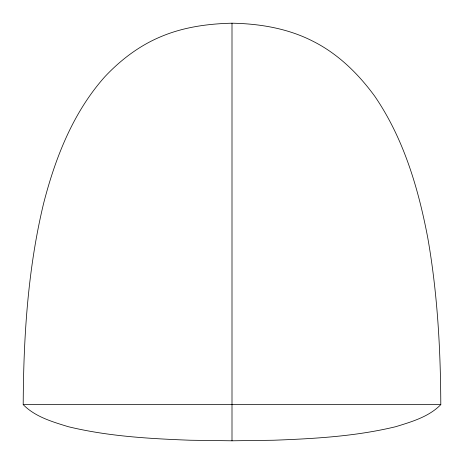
<?xml version="1.0" encoding="UTF-8"?>
<svg xmlns="http://www.w3.org/2000/svg" width="464" height="464" viewBox="0 0 464 464"><rect width="100%" height="100%" fill="white"/><g stroke="black" fill="none" stroke-linecap="round" stroke-linejoin="round"><path stroke-width="0.7" d="M23.2 404.625C23.536 337.166 27.765 269.265 43.593 203.487C55.303 157.853 73.063 112.456 104.76 76.838C120.657 59.879 139.484 45.553 161.043 36.61C183.425 27.132 207.843 23.751 232 23.2C259.956 23.699 288.324 28.495 313.357 41.453C338.198 53.981 358.446 73.921 374.732 96.21C403.576 138.313 418.296 188.094 427.75 237.754C437.448 292.819 440.568 348.783 440.8 404.625C428.846 416.869 411.701 421.753 395.833 426.671C355.859 436.369 314.609 438.689 273.656 440.237L232 440.8L190.344 440.237C149.391 438.689 108.141 436.369 68.167 426.671C52.299 421.753 35.154 416.869 23.2 404.625L440.8 404.625M232 23.2L232 440.8"/></g></svg>
